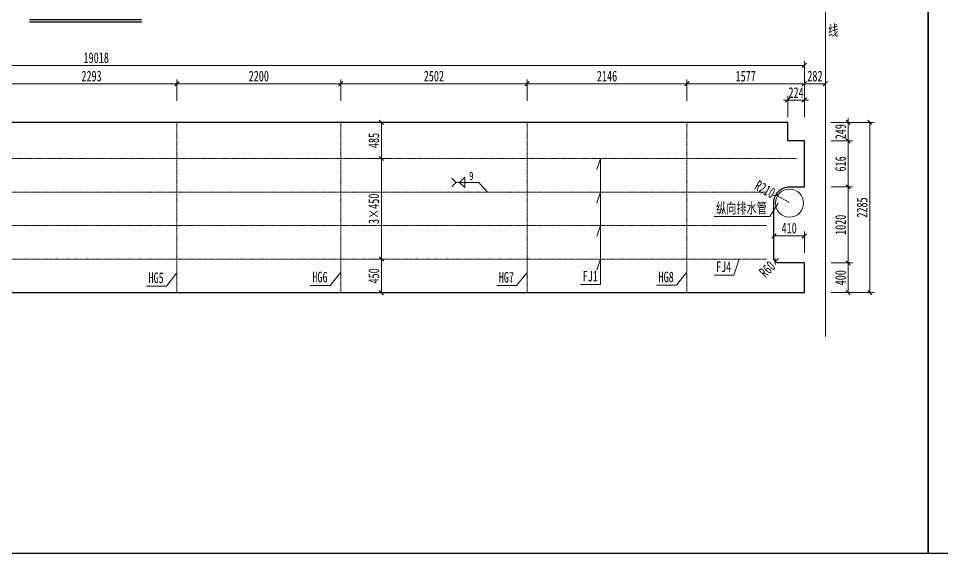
# Model space of a CAD drawing. Header units: millimetres. Extents: x -89049 to 410567, y -307459 to -100425.
# Drawn here: x 288354 to 300748, y -153251 to -146071 of the extents above; entities that cross this region are included whole.
import ezdxf
from ezdxf.enums import TextEntityAlignment as Align

# ---------------------------------------------------------------- set-up
doc = ezdxf.new("R2010")
doc.units = ezdxf.units.MM
doc.linetypes.add('CENTER2', pattern=[28.575, 19.05, -3.175, 3.175, -3.175])
doc.linetypes.add('DASHED', pattern=[0.75, 0.5, -0.25])
doc.layers.get('Defpoints').update_dxf_attribs({"color": 8})
for name, color, linetype, lineweight in [('Dim', 4, 'Continuous', 15), ('中心线', 2, 'CENTER2', 15), ('文字', 7, 'Continuous', 15), ('桥 构造粗实', 1, 'Continuous', 30), ('细实线', 4, 'Continuous', 15), ('虚线', 7, 'DASHED', 13)]:
    doc.layers.add(name, color=color, linetype=linetype, lineweight=lineweight)
doc.layers.add('Text', color=4, linetype='Continuous')
doc.styles.add('111', font='', dxfattribs={"width": 0.7})
doc.styles.add('BM_Dim', font='', dxfattribs={"width": 0.85})
doc.styles.add('SMEDI', font='', dxfattribs={"width": 0.75})
doc.styles.get("Standard").update_dxf_attribs({"font": ''})
doc.styles.get('111').set_extended_font_data('仿宋_GB2312')
doc.styles.get('BM_Dim').set_extended_font_data('仿宋_GB2312')
doc.styles.get('SMEDI').set_extended_font_data('仿宋_GB2312')
doc.styles.get('Standard').set_extended_font_data('仿宋_GB2312')
doc.dimstyles.new('200', dxfattribs={"dimscale": 0, "dimtxt": 2.5, "dimasz": 1, "dimexe": 1, "dimexo": 1, "dimgap": 0.6, "dimtad": 1, "dimdec": 0, "dimdsep": 46, "dimtxsty": '111', "dimblk": 'OBLIQUE', "dimcen": 0, "dimclrd": 4, "dimclre": 4, "dimclrt": 4, "dimadec": 1, "dimazin": 2, "dimtfac": 1, "dimtdec": 0, "dimtix": 1, "dimtmove": 2, "dimatfit": 3, "dimfxl": 4, "dimfxlon": 1, "dimtolj": 1, "dimlwd": -1, "dimlwe": -1, "dimarcsym": 0})
doc.dimstyles.new('MSteel_1.0_1.0', dxfattribs={"dimtxt": 3, "dimasz": 1.2, "dimexe": 1, "dimexo": 1, "dimgap": 1, "dimtad": 3, "dimtoh": 1, "dimdec": 0, "dimzin": 0, "dimdsep": 46, "dimtxsty": 'Standard', "dimblk": 'ARCHTICK', "dimcen": 0.09, "dimclrd": 3, "dimclre": 3, "dimadec": 0, "dimazin": 0, "dimtfac": 1, "dimtdec": 4, "dimtofl": 0, "dimtmove": 0, "dimatfit": 3, "dimfxl": 1, "dimtolj": 1, "dimtzin": 0, "dimarcsym": 0})

# ---------------------------------------------------------------- blocks, each defined once
blk = doc.blocks.new('_Oblique')
at = {"color": 0, "linetype": 'ByBlock', "lineweight": -2}
blk.add_line((-0.5, -0.5), (0.5, 0.5), dxfattribs=at)
blk = doc.blocks.new('*D4294')
at = {"layer": 'Defpoints', "color": 0, "transparency": 16777216}
for p in [(297330, -146947), (298907, -147243), (297330, -147473)]:
    blk.add_point(p, dxfattribs=at)
at = {"layer": '细实线', "color": 4, "transparency": 16777216}
for p, q in [((297330, -147176), (297330, -146890)), ((298907, -146947), (297330, -146947)), ((298907, -147176), (298907, -146890))]:
    blk.add_line(p, q, dxfattribs=at)
at = {"layer": '细实线', "color": 4, "transparency": 16777216, "xscale": 57.14285714285715, "yscale": 57.14285714285715, "zscale": 57.14285714285715, "rotation": 180}
blk.add_blockref('_Oblique', (297330, -146947), dxfattribs=at)
at = {"layer": '细实线', "color": 4, "transparency": 16777216, "xscale": 57.14285714285715, "yscale": 57.14285714285715, "zscale": 57.14285714285715}
blk.add_blockref('_Oblique', (298907, -146947), dxfattribs=at)
at = {"layer": '细实线', "color": 4, "transparency": 16777216, "insert": (298118, -146846), "char_height": 142.9, "attachment_point": 5, "style": '111'}
blk.add_mtext('\\A1;1577', dxfattribs=at)
blk = doc.blocks.new('*D4295')
at = {"layer": 'Defpoints', "color": 0, "transparency": 16777216}
for p in [(299189, -146947), (298907, -147742), (299189, -147742)]:
    blk.add_point(p, dxfattribs=at)
at = {"layer": '细实线', "color": 4, "transparency": 16777216}
for p, q in [((298907, -147176), (298907, -146890)), ((298907, -146947), (299189, -146947)), ((299189, -147176), (299189, -146890))]:
    blk.add_line(p, q, dxfattribs=at)
at = {"layer": '细实线', "color": 4, "transparency": 16777216, "xscale": 57.14285714285715, "yscale": 57.14285714285715, "zscale": 57.14285714285715, "rotation": 180}
blk.add_blockref('_Oblique', (298907, -146947), dxfattribs=at)
at = {"layer": '细实线', "color": 4, "transparency": 16777216, "xscale": 57.14285714285715, "yscale": 57.14285714285715, "zscale": 57.14285714285715}
blk.add_blockref('_Oblique', (299189, -146947), dxfattribs=at)
at = {"layer": '细实线', "color": 4, "transparency": 16777216, "insert": (299048, -146845), "char_height": 142.9, "attachment_point": 5, "style": '111'}
blk.add_mtext('\\A1;282', dxfattribs=at)
blk = doc.blocks.new('*D4296')
at = {"layer": 'Defpoints', "color": 0, "transparency": 16777216}
for p in [(295184, -146947), (297330, -147473), (295184, -147512)]:
    blk.add_point(p, dxfattribs=at)
at = {"layer": '细实线', "color": 4, "transparency": 16777216}
for p, q in [((295184, -147176), (295184, -146890)), ((297330, -146947), (295184, -146947)), ((297330, -147176), (297330, -146890))]:
    blk.add_line(p, q, dxfattribs=at)
at = {"layer": '细实线', "color": 4, "transparency": 16777216, "xscale": 57.14285714285715, "yscale": 57.14285714285715, "zscale": 57.14285714285715, "rotation": 180}
blk.add_blockref('_Oblique', (295184, -146947), dxfattribs=at)
at = {"layer": '细实线', "color": 4, "transparency": 16777216, "xscale": 57.14285714285715, "yscale": 57.14285714285715, "zscale": 57.14285714285715}
blk.add_blockref('_Oblique', (297330, -146947), dxfattribs=at)
at = {"layer": '细实线', "color": 4, "transparency": 16777216, "insert": (296257, -146845), "char_height": 142.9, "attachment_point": 5, "style": '111'}
blk.add_mtext('\\A1;2146', dxfattribs=at)
blk = doc.blocks.new('*D4297')
at = {"layer": 'Defpoints', "color": 0, "transparency": 16777216}
for p in [(292681, -146947), (292681, -147541), (295184, -147512)]:
    blk.add_point(p, dxfattribs=at)
at = {"layer": '细实线', "color": 4, "transparency": 16777216}
for p, q in [((292681, -147176), (292681, -146890)), ((295184, -146947), (292681, -146947)), ((295184, -147176), (295184, -146890))]:
    blk.add_line(p, q, dxfattribs=at)
at = {"layer": '细实线', "color": 4, "transparency": 16777216, "xscale": 57.14285714285715, "yscale": 57.14285714285715, "zscale": 57.14285714285715, "rotation": 180}
blk.add_blockref('_Oblique', (292681, -146947), dxfattribs=at)
at = {"layer": '细实线', "color": 4, "transparency": 16777216, "xscale": 57.14285714285715, "yscale": 57.14285714285715, "zscale": 57.14285714285715}
blk.add_blockref('_Oblique', (295184, -146947), dxfattribs=at)
at = {"layer": '细实线', "color": 4, "transparency": 16777216, "insert": (293932, -146845), "char_height": 142.9, "attachment_point": 5, "style": '111'}
blk.add_mtext('\\A1;2502', dxfattribs=at)
blk = doc.blocks.new('*D4298')
at = {"layer": 'Defpoints', "color": 0, "transparency": 16777216}
for p in [(290481, -146947), (290481, -147566), (292681, -147541)]:
    blk.add_point(p, dxfattribs=at)
at = {"layer": '细实线', "color": 4, "transparency": 16777216}
for p, q in [((290481, -147176), (290481, -146890)), ((292681, -146947), (290481, -146947)), ((292681, -147176), (292681, -146890))]:
    blk.add_line(p, q, dxfattribs=at)
at = {"layer": '细实线', "color": 4, "transparency": 16777216, "xscale": 57.14285714285715, "yscale": 57.14285714285715, "zscale": 57.14285714285715, "rotation": 180}
blk.add_blockref('_Oblique', (290481, -146947), dxfattribs=at)
at = {"layer": '细实线', "color": 4, "transparency": 16777216, "xscale": 57.14285714285715, "yscale": 57.14285714285715, "zscale": 57.14285714285715}
blk.add_blockref('_Oblique', (292681, -146947), dxfattribs=at)
at = {"layer": '细实线', "color": 4, "transparency": 16777216, "insert": (291581, -146845), "char_height": 142.9, "attachment_point": 5, "style": '111'}
blk.add_mtext('\\A1;2200', dxfattribs=at)
blk = doc.blocks.new('*D4299')
at = {"layer": 'Defpoints', "color": 0, "transparency": 16777216}
for p in [(288189, -146947), (290481, -147566), (288189, -147624)]:
    blk.add_point(p, dxfattribs=at)
at = {"layer": '细实线', "color": 4, "transparency": 16777216}
for p, q in [((288189, -147176), (288189, -146890)), ((290481, -146947), (288189, -146947)), ((290481, -147176), (290481, -146890))]:
    blk.add_line(p, q, dxfattribs=at)
at = {"layer": '细实线', "color": 4, "transparency": 16777216, "xscale": 57.14285714285715, "yscale": 57.14285714285715, "zscale": 57.14285714285715, "rotation": 180}
blk.add_blockref('_Oblique', (288189, -146947), dxfattribs=at)
at = {"layer": '细实线', "color": 4, "transparency": 16777216, "xscale": 57.14285714285715, "yscale": 57.14285714285715, "zscale": 57.14285714285715}
blk.add_blockref('_Oblique', (290481, -146947), dxfattribs=at)
at = {"layer": '细实线', "color": 4, "transparency": 16777216, "insert": (289335, -146845), "char_height": 142.9, "attachment_point": 5, "style": '111'}
blk.add_mtext('\\A1;2293', dxfattribs=at)
blk = doc.blocks.new('*D4303')
at = {"layer": 'Defpoints', "color": 0, "transparency": 16777216}
for p in [(279889, -146700), (298907, -147243), (279889, -147461)]:
    blk.add_point(p, dxfattribs=at)
at = {"layer": '细实线', "color": 4, "transparency": 16777216}
for p, q in [((279889, -146929), (279889, -146643)), ((298907, -146700), (279889, -146700)), ((298907, -146929), (298907, -146643))]:
    blk.add_line(p, q, dxfattribs=at)
at = {"layer": '细实线', "color": 4, "transparency": 16777216, "xscale": 57.14285714285715, "yscale": 57.14285714285715, "zscale": 57.14285714285715, "rotation": 180}
blk.add_blockref('_Oblique', (279889, -146700), dxfattribs=at)
at = {"layer": '细实线', "color": 4, "transparency": 16777216, "xscale": 57.14285714285715, "yscale": 57.14285714285715, "zscale": 57.14285714285715}
blk.add_blockref('_Oblique', (298907, -146700), dxfattribs=at)
at = {"layer": '细实线', "color": 4, "transparency": 16777216, "insert": (289398, -146598), "char_height": 142.9, "attachment_point": 5, "style": '111'}
blk.add_mtext('\\A1;19018', dxfattribs=at)
blk = doc.blocks.new('*D4304')
at = {"layer": 'Defpoints', "color": 0, "transparency": 16777216}
for p in [(293024, -147465), (293228, -147465), (293024, -147950)]:
    blk.add_point(p, dxfattribs=at)
at = {"layer": '细实线', "color": 4, "transparency": 16777216}
for p, q in [((293081, -147465), (293285, -147465)), ((293228, -147950), (293228, -147465)), ((293081, -147950), (293285, -147950))]:
    blk.add_line(p, q, dxfattribs=at)
at = {"layer": '细实线', "color": 4, "transparency": 16777216, "xscale": 57.14285714285715, "yscale": 57.14285714285715, "zscale": 57.14285714285715}
for p, rotation in [((293228, -147465), 90), ((293228, -147950), 270)]:
    blk.add_blockref('_Oblique', p, dxfattribs=dict(at, rotation=rotation))
at = {"layer": '细实线', "color": 4, "transparency": 16777216, "insert": (293126, -147708), "char_height": 142.9, "attachment_point": 5, "rotation": 90, "style": '111'}
blk.add_mtext('\\A1;485', dxfattribs=at)
blk = doc.blocks.new('*D4305')
at = {"layer": 'Defpoints', "color": 0, "transparency": 16777216}
for p in [(293024, -147950), (293228, -147950), (293024, -149300)]:
    blk.add_point(p, dxfattribs=at)
at = {"layer": '细实线', "color": 4, "transparency": 16777216}
for p, q in [((293081, -147950), (293285, -147950)), ((293228, -149300), (293228, -147950)), ((293081, -149300), (293285, -149300))]:
    blk.add_line(p, q, dxfattribs=at)
at = {"layer": '细实线', "color": 4, "transparency": 16777216, "xscale": 57.14285714285715, "yscale": 57.14285714285715, "zscale": 57.14285714285715}
for p, rotation in [((293228, -147950), 90), ((293228, -149300), 270)]:
    blk.add_blockref('_Oblique', p, dxfattribs=dict(at, rotation=rotation))
at = {"layer": '细实线', "color": 4, "transparency": 16777216, "insert": (293126, -148625), "char_height": 142.86, "attachment_point": 5, "rotation": 90, "style": '111'}
blk.add_mtext('\\A1;\\f仿宋_GB2312|b0|i0|c134|p49;3×450', dxfattribs=at)
blk = doc.blocks.new('*D4306')
at = {"layer": 'Defpoints', "color": 0, "transparency": 16777216}
for p in [(293024, -149300), (293024, -149750), (293228, -149750)]:
    blk.add_point(p, dxfattribs=at)
at = {"layer": '细实线', "color": 4, "transparency": 16777216}
for p, q in [((293081, -149300), (293285, -149300)), ((293228, -149300), (293228, -149750)), ((293081, -149750), (293285, -149750))]:
    blk.add_line(p, q, dxfattribs=at)
at = {"layer": '细实线', "color": 4, "transparency": 16777216, "xscale": 57.14285714285715, "yscale": 57.14285714285715, "zscale": 57.14285714285715}
for p, rotation in [((293228, -149300), 90), ((293228, -149750), 270)]:
    blk.add_blockref('_Oblique', p, dxfattribs=dict(at, rotation=rotation))
at = {"layer": '细实线', "color": 4, "transparency": 16777216, "insert": (293126, -149525), "char_height": 142.9, "attachment_point": 5, "rotation": 90, "style": '111'}
blk.add_mtext('\\A1;450', dxfattribs=at)
blk = doc.blocks.new('*D4326')
at = {"layer": 'Defpoints', "color": 0, "transparency": 16777216}
for p in [(298683, -147465), (298907, -149750), (299785, -149750)]:
    blk.add_point(p, dxfattribs=at)
at = {"layer": '细实线', "color": 4, "transparency": 16777216}
for p, q in [((299556, -147465), (299842, -147465)), ((299785, -147465), (299785, -149750)), ((299556, -149750), (299842, -149750))]:
    blk.add_line(p, q, dxfattribs=at)
at = {"layer": '细实线', "color": 4, "transparency": 16777216, "xscale": 57.14285714285715, "yscale": 57.14285714285715, "zscale": 57.14285714285715}
for p, rotation in [((299785, -147465), 90), ((299785, -149750), 270)]:
    blk.add_blockref('_Oblique', p, dxfattribs=dict(at, rotation=rotation))
at = {"layer": '细实线', "color": 4, "transparency": 16777216, "insert": (299682, -148608), "char_height": 142.9, "attachment_point": 5, "rotation": 90, "style": '111'}
blk.add_mtext('\\A1;2285', dxfattribs=at)
blk = doc.blocks.new('*D4329')
at = {"layer": 'Defpoints', "color": 0, "transparency": 16777216}
for p in [(298907, -147714), (299495, -147714), (298907, -148330)]:
    blk.add_point(p, dxfattribs=at)
at = {"layer": '细实线', "color": 4, "transparency": 16777216}
for p, q in [((299267, -147714), (299552, -147714)), ((299495, -148330), (299495, -147714)), ((299267, -148330), (299552, -148330))]:
    blk.add_line(p, q, dxfattribs=at)
at = {"layer": '细实线', "color": 4, "transparency": 16777216, "xscale": 57.14285714285715, "yscale": 57.14285714285715, "zscale": 57.14285714285715}
for p, rotation in [((299495, -147714), 90), ((299495, -148330), 270)]:
    blk.add_blockref('_Oblique', p, dxfattribs=dict(at, rotation=rotation))
at = {"layer": '细实线', "color": 4, "transparency": 16777216, "insert": (299393, -148022), "char_height": 142.9, "attachment_point": 5, "rotation": 90, "style": '111'}
blk.add_mtext('\\A1;616', dxfattribs=at)
blk = doc.blocks.new('*D4330')
at = {"layer": 'Defpoints', "color": 0, "transparency": 16777216}
for p in [(298907, -148330), (298907, -149350), (299495, -149350)]:
    blk.add_point(p, dxfattribs=at)
at = {"layer": '细实线', "color": 4, "transparency": 16777216}
for p, q in [((299267, -148330), (299552, -148330)), ((299495, -148330), (299495, -149350)), ((299267, -149350), (299552, -149350))]:
    blk.add_line(p, q, dxfattribs=at)
at = {"layer": '细实线', "color": 4, "transparency": 16777216, "xscale": 57.14285714285715, "yscale": 57.14285714285715, "zscale": 57.14285714285715}
for p, rotation in [((299495, -148330), 90), ((299495, -149350), 270)]:
    blk.add_blockref('_Oblique', p, dxfattribs=dict(at, rotation=rotation))
at = {"layer": '细实线', "color": 4, "transparency": 16777216, "insert": (299393, -148840), "char_height": 142.9, "attachment_point": 5, "rotation": 90, "style": '111'}
blk.add_mtext('\\A1;1020', dxfattribs=at)
blk = doc.blocks.new('*D4331')
at = {"layer": 'Defpoints', "color": 0, "transparency": 16777216}
for p in [(298907, -149350), (298907, -149750), (299495, -149750)]:
    blk.add_point(p, dxfattribs=at)
at = {"layer": '细实线', "color": 4, "transparency": 16777216}
for p, q in [((299267, -149350), (299552, -149350)), ((299495, -149350), (299495, -149750)), ((299267, -149750), (299552, -149750))]:
    blk.add_line(p, q, dxfattribs=at)
at = {"layer": '细实线', "color": 4, "transparency": 16777216, "xscale": 57.14285714285715, "yscale": 57.14285714285715, "zscale": 57.14285714285715}
for p, rotation in [((299495, -149350), 90), ((299495, -149750), 270)]:
    blk.add_blockref('_Oblique', p, dxfattribs=dict(at, rotation=rotation))
at = {"layer": '细实线', "color": 4, "transparency": 16777216, "insert": (299393, -149550), "char_height": 142.9, "attachment_point": 5, "rotation": 90, "style": '111'}
blk.add_mtext('\\A1;400', dxfattribs=at)
blk = doc.blocks.new('*D4332')
at = {"layer": 'Defpoints', "color": 0, "transparency": 16777216}
for p in [(298683, -147166), (298683, -147492), (298907, -147494)]:
    blk.add_point(p, dxfattribs=at)
at = {"layer": '细实线', "color": 4, "transparency": 16777216}
for p, q in [((298683, -147394), (298683, -147108)), ((298907, -147394), (298907, -147108)), ((298683, -147166), (298625, -147166)), ((298907, -147166), (298683, -147166)), ((298907, -147166), (298964, -147166))]:
    blk.add_line(p, q, dxfattribs=at)
at = {"layer": '细实线', "color": 4, "transparency": 16777216, "xscale": 57.14285714285715, "yscale": 57.14285714285715, "zscale": 57.14285714285715}
blk.add_blockref('_Oblique', (298683, -147166), dxfattribs=at)
at = {"layer": '细实线', "color": 4, "transparency": 16777216, "xscale": 57.14285714285715, "yscale": 57.14285714285715, "zscale": 57.14285714285715, "rotation": 180}
blk.add_blockref('_Oblique', (298907, -147166), dxfattribs=at)
at = {"layer": '细实线', "color": 4, "transparency": 16777216, "insert": (298795, -147065), "char_height": 142.9, "attachment_point": 5, "style": '111'}
blk.add_mtext('\\A1;224', dxfattribs=at)
blk = doc.blocks.new('_ArchTick')
at = {"color": 0, "linetype": 'ByBlock', "const_width": 0.15}
blk.add_lwpolyline([(-0.5, -0.5), (0.5, 0.5)], dxfattribs=at)
blk = doc.blocks.new('角焊缝2')
at = {"layer": 'Dim'}
blk.add_line((-3138.01, 370.22), (-3132.7, 370.22), dxfattribs=at)
blk.add_lwpolyline([(-3134.75, 371.45), (-3134.75, 368.99), (-3133.52, 370.22)], close=True, dxfattribs=at)
blk.add_lwpolyline([(-3131.7, 369.22), (-3132.7, 370.22), (-3131.7, 371.22)], dxfattribs=at)
blk = doc.blocks.new('*D4335')
at = {"layer": 'Defpoints', "color": 0, "transparency": 16777216}
for p in [(298907, -148989), (298497, -149231), (298907, -149350)]:
    blk.add_point(p, dxfattribs=at)
at = {"layer": '细实线', "color": 4, "transparency": 16777216}
for p, q in [((298497, -149173), (298497, -148931)), ((298907, -149217), (298907, -148931)), ((298497, -148989), (298907, -148989))]:
    blk.add_line(p, q, dxfattribs=at)
at = {"layer": '细实线', "color": 4, "transparency": 16777216, "xscale": 57.14285714285715, "yscale": 57.14285714285715, "zscale": 57.14285714285715, "rotation": 180}
blk.add_blockref('_Oblique', (298497, -148989), dxfattribs=at)
at = {"layer": '细实线', "color": 4, "transparency": 16777216, "xscale": 57.14285714285715, "yscale": 57.14285714285715, "zscale": 57.14285714285715}
blk.add_blockref('_Oblique', (298907, -148989), dxfattribs=at)
at = {"layer": '细实线', "color": 4, "transparency": 16777216, "insert": (298702, -148886), "char_height": 142.9, "attachment_point": 5, "style": '111'}
blk.add_mtext('\\A1;410', dxfattribs=at)
blk = doc.blocks.new('*D4336')
at = {"layer": 'Defpoints', "color": 0, "transparency": 16777216}
for p in [(298522, -148440), (298707, -148540)]:
    blk.add_point(p, dxfattribs=at)
at = {"layer": '细实线', "color": 4, "transparency": 16777216}
for p in [(298522, -148440), (298707, -148540)]:
    blk.add_line(p, (298522, -148440), dxfattribs=at)
at = {"layer": '细实线', "color": 4, "transparency": 16777216, "xscale": 57.14285714285715, "yscale": 57.14285714285715, "zscale": 57.14285714285715, "rotation": 331.5417830549661}
blk.add_blockref('_Oblique', (298522, -148440), dxfattribs=at)
at = {"layer": '细实线', "color": 4, "transparency": 16777216, "insert": (298378, -148362), "char_height": 142.9, "attachment_point": 5, "rotation": 331.5418, "style": '111'}
blk.add_mtext('\\A1;R210', dxfattribs=at)
blk = doc.blocks.new('*D4337')
at = {"layer": 'Defpoints', "color": 0, "transparency": 16777216}
for p in [(298514, -149332), (298557, -149290)]:
    blk.add_point(p, dxfattribs=at)
at = {"layer": '细实线', "color": 4, "transparency": 16777216}
for p, q in [((298514, -149332), (298557, -149290)), ((298557, -149290), (298514, -149332))]:
    blk.add_line(p, q, dxfattribs=at)
at = {"layer": '细实线', "color": 4, "transparency": 16777216, "xscale": 57.14285714285715, "yscale": 57.14285714285715, "zscale": 57.14285714285715, "rotation": 224.5462149814024}
blk.add_blockref('_Oblique', (298514, -149332), dxfattribs=at)
at = {"layer": '细实线', "color": 4, "transparency": 16777216, "insert": (298408, -149436), "char_height": 142.9, "attachment_point": 5, "rotation": 44.5462, "style": '111'}
blk.add_mtext('\\A1;R60', dxfattribs=at)
blk = doc.blocks.new('*D4338')
at = {"layer": 'Defpoints', "color": 0, "transparency": 16777216}
for p in [(298683, -147465), (299495, -147465), (298907, -147714)]:
    blk.add_point(p, dxfattribs=at)
at = {"layer": '细实线', "color": 4, "transparency": 16777216}
for p, q in [((299267, -147465), (299552, -147465)), ((299495, -147465), (299495, -147408)), ((299495, -147714), (299495, -147465)), ((299267, -147714), (299552, -147714)), ((299495, -147714), (299495, -147771))]:
    blk.add_line(p, q, dxfattribs=at)
at = {"layer": '细实线', "color": 4, "transparency": 16777216, "xscale": 57.14285714285715, "yscale": 57.14285714285715, "zscale": 57.14285714285715}
for p, rotation in [((299495, -147465), 270), ((299495, -147714), 90)]:
    blk.add_blockref('_Oblique', p, dxfattribs=dict(at, rotation=rotation))
at = {"layer": '细实线', "color": 4, "transparency": 16777216, "insert": (299393, -147590), "char_height": 142.9, "attachment_point": 5, "rotation": 90, "style": '111'}
blk.add_mtext('\\A1;249', dxfattribs=at)

msp = doc.modelspace()

# ---------------------------------------------------------------- linework, layer by layer
at = {"color": 4}
msp.add_line((290010.5, -146120.8), (288501.1, -146120.8), dxfattribs=at)
at = {"color": 6, "const_width": 20.6}
msp.add_lwpolyline([(290010.5, -146086.5), (288501.1, -146086.5)], dxfattribs=at)
at = {"layer": 'Defpoints'}
for points in [[(278566.6, -138634.1), (300566.6, -138634.1), (300566.6, -153251.3), (278566.6, -153251.3)], [(300566.6, -138634.1), (322566.6, -138634.1), (322566.6, -153251.3), (300566.6, -153251.3)]]:
    msp.add_lwpolyline(points, close=True, dxfattribs=at)
at = {"layer": '中心线', "ltscale": 0.3}
msp.add_line((299188.6, -140443.4), (299188.6, -150336.6), dxfattribs=at)
at = {"layer": '桥 构造粗实'}
msp.add_lwpolyline([(298682.6, -147465.3), (279888.6, -147465.3), (279888.6, -149750.3), (298906.6, -149750.3), (298906.6, -149350.3), (298556.6, -149350.3, -0.4142136), (298496.6, -149290.3), (298496.6, -148540.3, -0.4142136), (298706.6, -148330.3), (298906.6, -148330.3), (298906.6, -147714.3), (298682.6, -147714.3)], format="xyb", close=True, dxfattribs=at)
at = {"layer": '细实线'}
for p, q in [((296119, -148097.6), (296168.8, -147950.3)), ((296168.8, -147950.3), (296168.8, -149641)), ((296119, -148547.6), (296168.8, -148400.3)), ((298442.1, -148727.8), (298556.8, -148550)), ((298442.1, -148727.8), (297694.9, -148727.8)), ((296119, -148997.6), (296168.8, -148850.3)), ((296119.6, -149447.6), (296169.4, -149300.3)), ((297960.8, -149514.7), (298029.1, -149300.3)), ((290340.4, -149661.8), (290481.2, -149485.7)), ((292540.4, -149652.6), (292681.2, -149476.5)), ((295042.7, -149656.1), (295183.5, -149480.1)), ((297188.8, -149651.5), (297329.7, -149475.5)), ((297960.8, -149514.7), (297693.1, -149514.7)), ((290340.4, -149661.8), (290072.7, -149661.8)), ((292540.4, -149652.6), (292272.7, -149652.6)), ((295042.7, -149656.1), (294775, -149656.1)), ((296168.8, -149641), (295901.1, -149641)), ((297188.8, -149651.5), (296921.2, -149651.5))]:
    msp.add_line(p, q, dxfattribs=at)
at = {"layer": '细实线', "color": 8}
msp.add_circle((298706.6, -148548.9), 188.5, dxfattribs=at)
at = {"layer": '虚线', "ltscale": 5}
for p, q in [((290481.2, -149750.3), (290481.2, -147465.3)), ((292681.2, -149750.3), (292681.2, -147465.3)), ((295183.5, -149750.3), (295183.5, -147465.3)), ((297329.7, -149750.3), (297329.7, -147465.3)), ((298806.6, -147950.3), (279888.6, -147950.3)), ((298396.6, -148400.3), (279888.6, -148400.3)), ((298396.6, -148850.3), (279888.6, -148850.3)), ((298396.6, -149300.3), (279888.6, -149300.3))]:
    msp.add_line(p, q, dxfattribs=at)

# ---------------------------------------------------------------- block references
at = {"layer": '细实线', "color": 8, "xscale": -57.1428571428572, "yscale": 57.1428571428572, "zscale": 57.1428571428572}
msp.add_blockref('角焊缝2', (115217.6, -169425.3), dxfattribs=at)

# ---------------------------------------------------------------- texts
at = {"layer": 'Text', "style": 'SMEDI', "width": 0.75}
msp.add_text('9', height=114.3, dxfattribs=at).set_placement((294405, -148184.1), align=Align.MIDDLE_LEFT)
at = {"layer": '文字', "style": 'BM_Dim', "width": 0.7}
for s, height, p in [('线', 142.9, (299293.9, -146344.7)), ('纵向排水管', 142.86, (298062, -148730.1)), ('FJ4', 142.86, (297822.4, -149517.1)), ('HG6', 142.86, (292402, -149654.9)), ('HG7', 142.86, (294904.2, -149658.4)), ('FJ1', 142.86, (296030.3, -149643.3)), ('HG8', 142.86, (297050.4, -149653.9)), ('HG5', 142.86, (290202, -149664.1))]:
    msp.add_text(s, height=height, dxfattribs=at).set_placement(p, align=Align.BOTTOM_CENTER)

# ---------------------------------------------------------------- dimensions: what is measured, and where the dimension line sits
at = {"layer": '细实线'}
for base, p1, p2, angle, picture, middle in [((279888.6, -146700.3), (298906.6, -147243.2), (279888.6, -147460.7), 180, '*D4303', (289397.6, -146598)), ((288188.6, -146947.2), (290481.2, -147566.5), (288188.6, -147624.4), 180, '*D4299', (289334.9, -146845)), ((290481.2, -146947.2), (292681.2, -147540.7), (290481.2, -147566.5), 180, '*D4298', (291581.2, -146845)), ((292681.2, -146947.2), (295183.5, -147511.7), (292681.2, -147540.7), 180, '*D4297', (293932.4, -146845)), ((295183.5, -146947.2), (297329.7, -147472.8), (295183.5, -147511.7), 180, '*D4296', (296256.6, -146845)), ((297329.7, -146947.2), (298906.6, -147243.2), (297329.7, -147472.8), 180, '*D4294', (298118.2, -146846.5)), ((299188.6, -146947.2), (298906.6, -147742.4), (299188.6, -147742.4), 180, '*D4295', (299047.6, -146845)), ((298682.6, -147165.5), (298906.6, -147493.6), (298682.6, -147491.9), 180, '*D4332', (298794.6, -147064.8)), ((293228, -147465.3), (293024.2, -147950.3), (293024.2, -147465.3), 90, '*D4304', (293125.8, -147707.8)), ((299495.3, -147465.3), (298906.6, -147714.3), (298682.6, -147465.3), 90, '*D4338', (299393.1, -147589.8)), ((299784.5, -149750.3), (298682.6, -147465.3), (298906.6, -149750.3), 90, '*D4326', (299682.3, -148607.8)), ((299495.3, -147714.3), (298906.6, -148330.3), (298906.6, -147714.3), 90, '*D4329', (299393.1, -148022.3)), ((299495.3, -149350.3), (298906.6, -148330.3), (298906.6, -149350.3), 90, '*D4330', (299393.1, -148840.3)), ((298906.6, -148988.5), (298496.6, -149230.6), (298906.6, -149350.3), 180, '*D4335', (298701.6, -148886.3)), ((293228, -149750.3), (293024.2, -149300.3), (293024.2, -149750.3), 90, '*D4306', (293125.8, -149525.3)), ((299495.3, -149750.3), (298906.6, -149350.3), (298906.6, -149750.3), 90, '*D4331', (299393.1, -149550.3))]:
    dim = msp.add_linear_dim(base=base, p1=p1, p2=p2, angle=angle, dimstyle='200', override={"dimscale": 57.142857, "dimblk": 'Oblique'}, dxfattribs=at)
    dim.commit()
    dim.dimension.update_dxf_attribs({"geometry": picture, "text_midpoint": middle})
dim = msp.add_linear_dim(base=(293228, -147950.3), p1=(293024.2, -149300.3), p2=(293024.2, -147950.3), angle=90, text='\\f仿宋_GB2312|b0|i0|c134|p49;3×450', dimstyle='200', override={"dimscale": 57.142857, "dimtxsty": '111', "dimblk": 'Oblique'}, dxfattribs=at)
dim.commit()
dim.dimension.update_dxf_attribs({"geometry": '*D4305', "text_midpoint": (293125.8, -148625.3)})
for center, mpoint, picture, middle in [((298706.6, -148540.3), (298522, -148440.2), '*D4336', (298377.5, -148362)), ((298556.6, -149290.3), (298513.8, -149332.4), '*D4337', (298408.3, -149436.2))]:
    dim = msp.add_radius_dim(center=center, mpoint=mpoint, dimstyle='200', override={"dimscale": 57.142857, "dimblk": 'Oblique'}, dxfattribs=at)
    dim.commit()
    dim.dimension.update_dxf_attribs({"geometry": picture, "text_midpoint": middle, "dimtype": 164})

# ---------------------------------------------------------------- leaders
at = {"layer": 'Dim'}
msp.add_leader([(294648.3, -148399.3), (294532.4, -148269.6)], dimstyle='MSteel_1.0_1.0', override={"dimscale": 57.142857, "dimclrd": 256}, dxfattribs=at)

doc.saveas('drawing.dxf')
